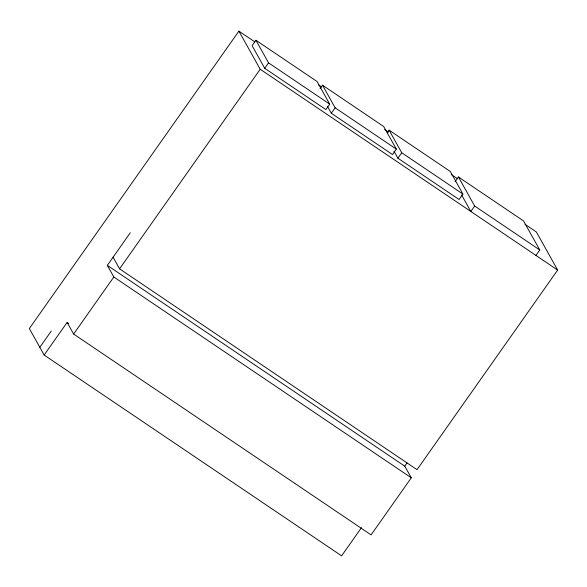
<?xml version="1.0" encoding="UTF-8"?>
<svg xmlns="http://www.w3.org/2000/svg" width="587" height="587" viewBox="0 0 587 587"><rect width="100%" height="100%" fill="white"/><g stroke="black" fill="none" stroke-linecap="round" stroke-linejoin="round"><path stroke-width="0.88" d="M254.831 41.897L238.894 31.14L29.35 328.559L44.15 355.04L341.605 555.86L361.445 527.698M255.917 40.246L252.087 45.676L264.722 68.29L325.895 109.586L329.725 104.148L317.09 81.542L255.917 40.246L268.553 62.853L329.725 104.148M39.821 347.291L51.304 330.987M44.15 355.04L67.123 322.432L68.642 323.459M67.123 322.432L73.624 334.062L371.079 534.882L411.282 477.811L113.827 276.991L107.333 265.368L130.307 232.76M73.624 334.062L113.827 276.991M524.969 224.278L536.349 231.96L557.65 270.071L417.027 469.659L119.572 268.839L260.195 69.251L238.894 31.14M264.722 68.29L268.553 62.853M320.12 88.6L322.512 85.203L383.685 126.499L396.32 149.113L392.49 154.542L331.317 113.247L327.399 106.232M331.317 113.247L335.148 107.81L322.512 85.203M387.193 132.882L389.108 130.167L450.28 171.463L462.916 194.07L459.085 199.507L397.913 158.211L393.994 151.189M397.913 158.211L401.743 152.774L389.108 130.167M455.064 181.713L458.418 176.958L523.531 220.917L539.776 249.981L535.946 255.418M458.418 176.958L474.663 206.022L470.833 211.459L461.609 194.965M411.282 477.811L404.788 466.188L407.033 462.996M318.572 84.932L321.603 86.979M384.588 129.5L388.381 132.06M451.366 174.581L457.434 178.683M335.148 107.81L396.32 149.113M401.743 152.774L462.916 194.07M474.663 206.022L539.776 249.981M260.195 69.251L557.65 270.071M107.333 265.368L404.788 466.188M113.078 257.216L119.572 268.839"/></g></svg>
